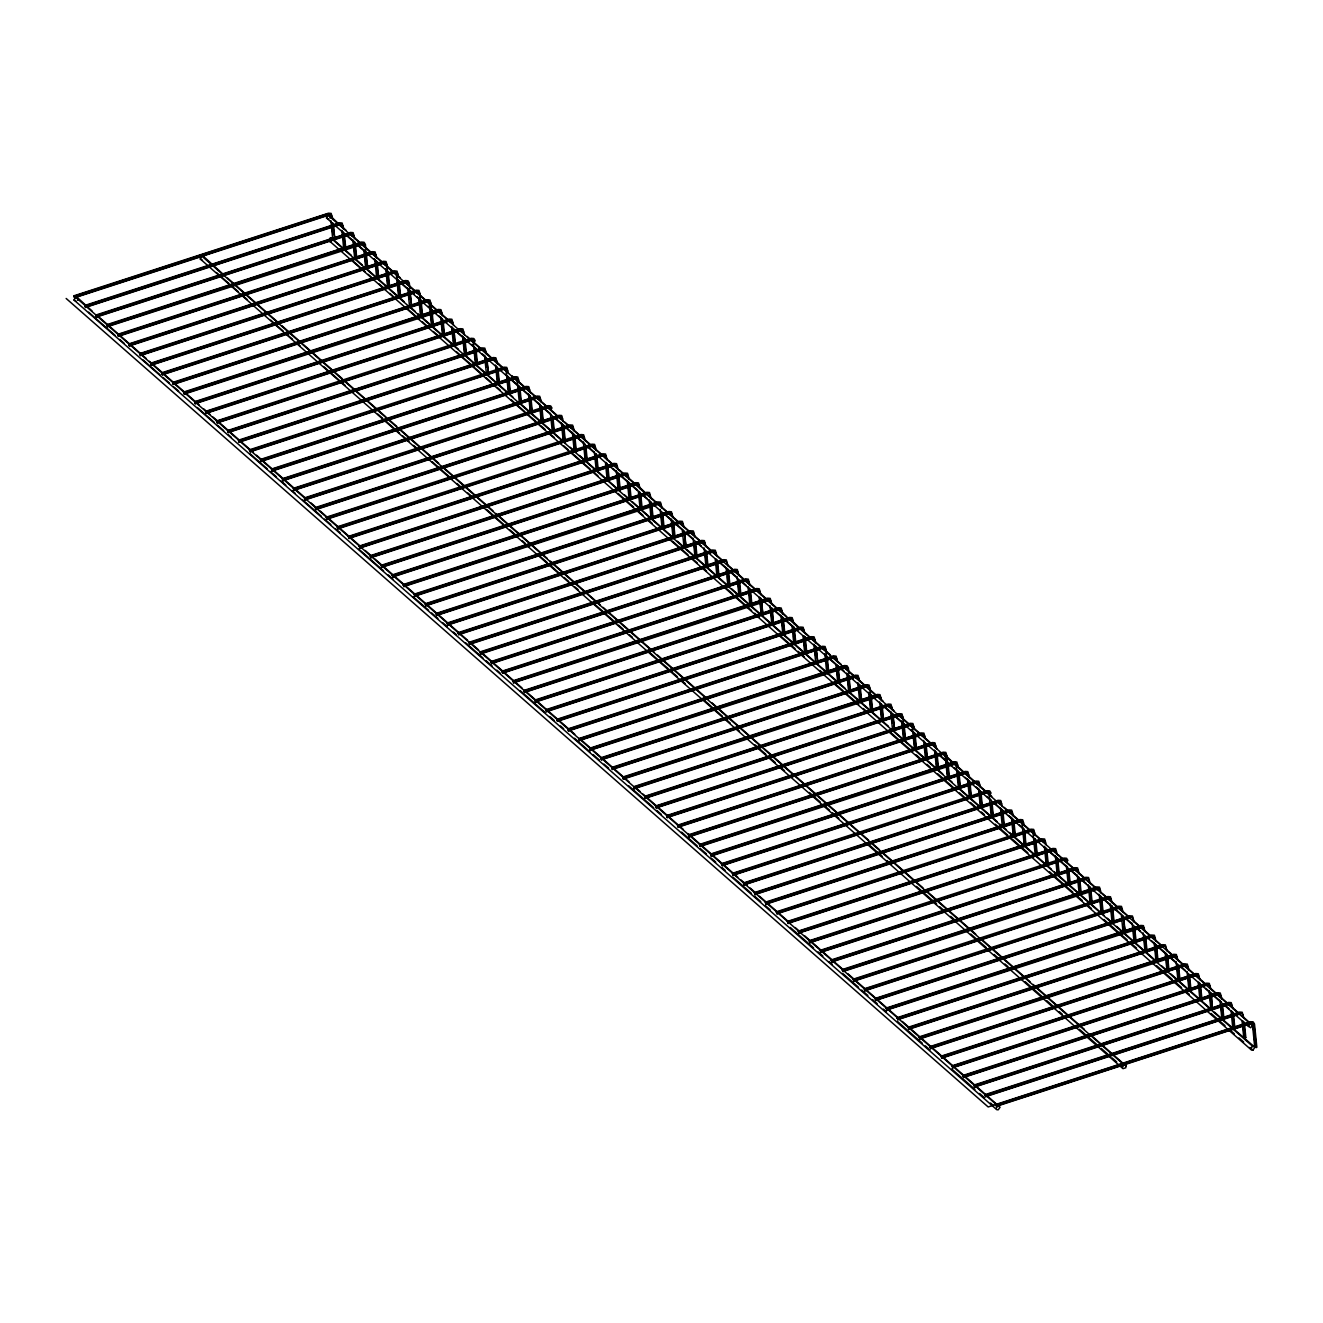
<?xml version="1.0" encoding="UTF-8"?>
<svg xmlns="http://www.w3.org/2000/svg" width="1323" height="1323" viewBox="0 0 1323 1323"><rect width="100%" height="100%" fill="white"/><g stroke="black" fill="none" stroke-linecap="round" stroke-linejoin="round"><path stroke-width="1.5" d="M74.204 295.856L74.733 297.857L73.873 295.823L328.484 213.185L331.163 213.4L332.85 219.37M85.185 305.481L85.714 307.482L84.854 305.448L339.465 222.81L342.128 223.025L343.831 228.995M96.166 315.106L96.695 317.107L95.818 315.072L350.446 232.435L353.109 232.65L354.796 238.62M107.13 324.73L107.676 326.731L106.799 324.697L361.411 242.059L364.09 242.274L365.396 244.441L365.975 250.146M118.111 334.355L118.64 336.356L117.78 334.322L372.391 251.684L375.071 251.899L376.757 257.869M129.092 343.98L129.621 345.981L128.761 343.947L383.372 261.309L386.035 261.524L387.738 267.494M140.073 353.605L140.602 355.606L139.725 353.572L394.353 270.934L397.016 271.149L398.703 277.119M151.037 363.23L151.583 365.231L150.706 363.197L405.318 280.559L407.997 280.774L409.303 282.94L409.882 288.646M162.018 372.854L162.547 374.856L161.687 372.821L416.298 290.184L418.978 290.399L420.664 296.369M172.999 382.479L173.528 384.48L172.668 382.446L427.279 299.808L429.942 300.023L431.645 305.993M183.98 392.104L184.509 394.105L183.632 392.071L438.26 309.433L440.923 309.648L442.61 315.618M194.944 401.729L195.49 403.73L194.613 401.696L449.225 319.058L451.904 319.273L453.591 325.243M205.925 411.354L206.454 413.371L205.594 411.321L460.206 328.683L462.868 328.898L464.571 334.868M216.906 420.979L217.435 422.996L216.575 420.946L471.186 338.308L473.849 338.523L475.172 340.689M227.887 430.603L228.416 432.621L227.539 430.57L482.167 347.932L484.83 348.147L486.517 354.117M238.851 440.228L239.38 442.246L238.52 440.195L493.132 357.557L495.811 357.772L497.498 363.742M249.832 449.853L250.361 451.871L249.501 449.82L504.113 367.182L506.775 367.397L508.479 373.367M260.813 459.478L261.342 461.495L260.482 459.445L515.094 376.807L517.756 377.022L519.459 382.992M271.794 469.103L272.323 471.12L271.447 469.07L526.058 386.432L528.737 386.647L530.424 392.617M282.758 478.728L283.287 480.745L282.427 478.694L537.039 396.057L539.718 396.272L541.405 402.242M293.739 488.352L294.268 490.37L293.408 488.319L548.02 405.681L550.682 405.896L552.005 408.063M304.72 497.977L305.249 499.995L304.373 497.944L559.001 415.306L561.663 415.521L563.366 421.491M315.684 507.602L316.23 509.62L315.354 507.569L569.965 424.931L572.644 425.146L574.331 431.116M326.665 517.227L327.194 519.244L326.334 517.194L580.946 434.556L583.625 434.771L585.312 440.741M337.646 526.852L338.175 528.869L337.315 526.819L591.927 444.181L594.589 444.396L596.293 450.366M348.627 536.476L349.156 538.494L348.28 536.443L602.908 453.806L605.57 454.021L607.257 459.991M359.591 546.101L360.137 548.119L359.261 546.068L613.872 463.43L616.551 463.645L618.238 469.615M370.572 555.726L371.102 557.744L370.242 555.693L624.853 473.055L627.532 473.27L629.219 479.24M381.553 565.351L382.082 567.369L381.222 565.318L635.834 482.68L638.496 482.895L640.2 488.865M392.534 574.976L393.063 576.993L392.187 574.943L646.815 492.305L649.477 492.52L651.164 498.49M403.498 584.601L404.044 586.618L403.168 584.568L657.779 501.93L660.458 502.145L662.145 508.115M414.479 594.225L415.009 596.243L414.149 594.192L668.76 511.554L671.439 511.769L673.126 517.74M425.46 603.85L425.989 605.868L425.13 603.817L679.741 521.179L682.403 521.394L684.107 527.364M436.441 613.475L436.97 615.493L436.094 613.442L690.722 530.804L693.384 531.019L695.071 536.989M447.406 623.1L447.951 625.118L447.075 623.067L701.686 540.429L704.365 540.644L706.052 546.614M458.386 632.725L458.916 634.742L458.056 632.692L712.667 550.054L715.33 550.269L717.033 556.239M469.367 642.35L469.897 644.367L469.037 642.317L723.648 559.679L726.31 559.894L728.014 565.864M480.348 651.974L480.877 653.992L480.001 651.958L734.629 569.303L737.291 569.518L738.978 575.488M491.313 661.599L491.842 663.617L490.982 661.583L745.593 578.928L748.272 579.143L749.959 585.113M502.293 671.224L502.823 673.242L501.963 671.208L756.574 588.553L759.237 588.768L760.94 594.738M513.274 680.849L513.804 682.866L512.944 680.832L767.555 598.178L770.218 598.393L771.921 604.363M524.255 690.474L524.784 692.491L523.908 690.457L778.519 607.819L781.198 608.018L782.885 613.988M535.22 700.099L535.749 702.116L534.889 700.082L789.5 617.444L792.179 617.643L793.866 623.613M546.201 709.723L546.73 711.741L545.87 709.707L800.481 627.069L803.144 627.267L804.847 633.237M557.181 719.348L557.711 721.366L556.834 719.332L811.462 636.694L814.125 636.892L815.828 642.862M568.146 728.973L568.692 730.991L567.815 728.956L822.426 646.319L825.105 646.517L826.792 652.504M579.127 738.598L579.656 740.615L578.796 738.581L833.407 655.943L836.086 656.142L837.773 662.128M590.108 748.223L590.637 750.24L589.777 748.206L844.388 665.568L847.051 665.767L848.374 667.95L848.936 673.639M601.089 757.847L601.618 759.865L600.741 757.831L855.369 675.193L858.032 675.391L859.718 681.378M612.053 767.472L612.599 769.49L611.722 767.456L866.333 684.818L869.013 685.016L870.699 691.003M623.034 777.097L623.563 779.115L622.703 777.081L877.314 694.443L879.993 694.641L881.68 700.628M634.015 786.722L634.544 788.74L633.684 786.705L888.295 704.068L890.958 704.266L892.661 710.253M644.996 796.347L645.525 798.364L644.648 796.33L899.276 713.692L901.939 713.891L903.626 719.877M655.96 805.972L656.506 807.989L655.629 805.955L910.241 723.317L912.92 723.516L914.606 729.502M666.941 815.596L667.47 817.614L666.61 815.58L921.221 732.942L923.901 733.14L925.587 739.127M677.922 825.221L678.451 827.239L677.591 825.205L932.202 742.567L934.865 742.765L936.568 748.752M688.903 834.846L689.432 836.864L688.555 834.83L943.183 752.192L945.846 752.39L947.533 758.377M699.867 844.471L700.413 846.488L699.536 844.454L954.148 761.816L956.827 762.015L958.514 768.001M710.848 854.096L711.377 856.113L710.517 854.079L965.129 771.441L967.791 771.64L969.494 777.626M721.829 863.721L722.358 865.738L721.498 863.704L976.109 781.066L978.772 781.265L980.475 787.251M732.81 873.345L733.339 875.363L732.462 873.329L987.09 790.691L989.753 790.889L991.059 793.072M743.774 882.97L744.303 884.988L743.443 882.954L998.055 800.316L1000.734 800.514L1002.421 806.501M754.755 892.595L755.284 894.613L754.424 892.578L1009.036 809.941L1011.698 810.139L1013.401 816.126M765.736 902.22L766.265 904.237L765.405 902.203L1020.016 819.565L1022.679 819.764L1024.382 825.75M776.717 911.845L777.246 913.862L776.369 911.828L1030.997 829.19L1033.66 829.389L1035.347 835.375M787.681 921.47L788.21 923.487L787.35 921.453L1041.962 838.815L1044.641 839.014L1046.328 845M798.662 931.094L799.191 933.112L798.331 931.078L1052.943 848.44L1055.605 848.638L1057.309 854.625M809.643 940.719L810.172 942.737L809.296 940.703L1063.924 858.065L1066.586 858.263L1067.909 860.446M820.607 950.344L821.153 952.362L820.277 950.327L1074.888 867.69L1077.567 867.888L1079.254 873.875M831.588 959.969L832.117 961.986L831.257 959.952L1085.869 877.314L1088.548 877.513L1090.235 883.499M842.569 969.594L843.098 971.611L842.238 969.577L1096.85 886.939L1099.512 887.138L1101.216 893.124M853.55 979.218L854.079 981.236L853.203 979.202L1107.831 896.564L1110.493 896.762L1112.18 902.749M864.514 988.843L865.06 990.861L864.184 988.827L1118.795 906.189L1121.474 906.387L1123.161 912.374M875.495 998.468L876.024 1000.486L875.165 998.452L1129.776 915.814L1132.455 916.012L1134.142 921.999M886.476 1008.093L887.005 1010.111L886.145 1008.076L1140.757 925.439L1143.419 925.637L1145.123 931.624M897.457 1017.734L897.986 1019.735L897.11 1017.701L1151.738 935.063L1154.4 935.262L1156.087 941.248M908.421 1027.359L908.967 1029.36L908.091 1027.326L1162.702 944.688L1165.381 944.887L1167.068 950.873M919.402 1036.984L919.932 1038.985L919.072 1036.951L1173.683 954.313L1176.362 954.511L1178.049 960.498M930.383 1046.609L930.912 1048.61L930.052 1046.576L1184.664 963.938L1187.326 964.136L1189.03 970.123M941.364 1056.234L941.893 1058.235L941.017 1056.201L1195.645 973.563L1198.307 973.761L1199.994 979.748M952.328 1065.858L952.874 1067.859L951.998 1065.825L1206.609 983.187L1209.288 983.386L1210.975 989.372M963.309 1075.483L963.839 1077.484L962.979 1075.45L1217.59 992.812L1220.253 993.011L1221.956 998.997M974.29 1085.108L974.819 1087.109L973.96 1085.075L1228.571 1002.437L1231.233 1002.636L1232.937 1008.622M985.271 1094.733L985.8 1096.734L984.924 1094.7L1239.552 1012.062L1242.214 1012.26L1243.901 1018.247M995.822 1104.887L996.781 1106.359L995.822 1104.887L1249.904 1022.282M76.221 301.33L74.005 300.007L75.824 297.377L77.313 297.493L92.015 310.938M77.594 300.288L78.04 298.7M200.236 258.961L202.055 256.331L1124.087 1064.833L1125.575 1064.949L1125.856 1067.744L1122.995 1068.67L200.236 258.961L202.452 260.284M328.683 219.254L326.467 217.931L328.286 215.302L329.774 215.417L338.258 223.422M330.039 218.212L330.502 216.625M996.054 1108.492L997.856 1105.863L1000.072 1107.186L998.253 1109.815L996.781 1109.699L74.005 300.007M1122.268 1067.463L1124.087 1064.833M1252.534 1025.11L1250.715 1027.739L1248.499 1026.416L1250.318 1023.787L1252.534 1025.11L1254.766 1047.535L1252.947 1050.164L1251.475 1050.049L328.699 240.339L330.518 237.71L332.734 239.033L330.899 220.693M1250.731 1048.841L1252.55 1046.212L1256.85 1047.287L1254.502 1024.068L1253.195 1021.885L1250.516 1021.687L988.182 1106.971L66.15 298.469M334.818 238.802L332.619 222.711M344.36 248.889L345.799 248.426L344.592 236.602M376.575 277.119L377.998 276.656M377.303 277.764L378.725 277.301M411.651 306.175L409.452 290.084M420.482 315.618L422.566 315.387L421.21 316.263M453.409 344.493L454.831 344.03M454.136 345.138L455.559 344.675M488.485 373.549L486.285 357.458M497.316 382.992L499.399 382.76L498.043 383.637M530.97 412.511L532.392 412.048M541.223 421.491L540.958 412.908M541.95 422.136L543.306 421.26M564.59 440.278L563.234 441.154L561.415 422.814M574.149 450.366L576.233 450.134L574.877 451.011M607.803 479.885L609.225 479.422M618.784 489.51L620.14 488.634M640.564 507.751L640.729 508.76M686.075 546.796L683.859 530.705M762.908 614.17L760.708 598.079M817.779 662.294L815.58 646.219M859.537 700.611L861.62 700.38L860.264 701.256M894.629 729.668L892.413 713.593M904.171 739.755L905.594 739.292L904.386 727.468M936.37 767.985L938.454 767.753L937.097 768.63M970.04 797.504L971.462 797.041M980.277 806.484L982.361 806.253L981.005 807.129M1013.22 835.375L1013.368 830.894M1013.947 836.004L1015.369 835.541M1047.568 863.787L1046.212 864.663L1044.376 846.323M1046.873 864.878L1048.296 864.415M1057.127 873.875L1056.862 865.275M1057.854 874.503L1059.21 873.627M1090.053 902.749L1090.003 896.217M1090.78 903.377L1092.203 902.914M1125.129 931.789L1122.929 915.714M1133.96 941.248L1133.695 932.649M1134.687 941.877L1136.044 941M1244.447 1038.125L1245.869 1037.662L1243.785 1037.91L1242.165 1021.604M75.742 295.757L327.872 213.797M74.816 297.295L328.898 214.69L330.982 214.855L331.99 216.542M74.402 297.84L328.286 215.302L1250.318 1023.787M84.771 306.026L338.853 223.422M85.797 306.919L339.879 224.315L341.946 224.48L342.971 226.167M85.383 307.465L339.267 224.927L341.466 226.25M95.752 315.651L349.818 233.046L351.901 233.212L352.927 234.899M96.777 316.544L350.86 233.939L352.927 234.105L353.952 235.792M96.364 317.09L350.231 234.551L352.447 235.874M106.716 325.276L358.847 243.3M107.758 326.169L361.824 243.564L363.908 243.73L364.933 245.417M107.328 326.715L362.7 244.292M117.697 334.901L371.78 252.296M118.723 335.794L372.805 253.189L374.889 253.355L375.897 255.041M118.309 336.34L372.193 253.801L374.409 255.124M128.678 344.526L382.76 261.921L384.828 262.086L385.853 263.773M129.704 345.419L383.786 262.814L385.853 262.979L386.878 264.666L389.144 287.289M129.29 345.964L383.174 263.426L385.373 264.749M139.643 354.151L393.725 271.546L395.809 271.711L396.834 273.398M140.685 355.044L394.767 272.439L396.834 272.604L397.859 274.291M140.271 355.589L394.138 273.051L396.354 274.374L398.587 296.782L400.108 296.914M152.575 363.13L404.706 281.171M151.649 364.668L405.731 282.064L407.815 282.229L408.84 283.916M151.235 365.214L405.119 282.675L407.335 283.998M161.604 373.4L415.687 290.795M162.63 374.293L416.712 291.688L418.796 291.854L419.804 293.541L422.07 316.164M162.216 374.839L416.1 292.3L418.316 293.623M172.585 383.025L426.668 300.42L428.735 300.586L429.76 302.272M173.611 383.918L427.693 301.313L429.76 301.479L430.785 303.165L433.051 325.789L432.406 313.601M173.197 384.464L427.081 301.925L429.28 303.248L431.53 325.656M183.55 392.65L435.68 310.673M184.592 393.543L438.674 310.938L440.741 311.103L441.766 312.79M184.178 394.089L439.534 311.666M196.482 401.63L448.613 319.67M195.556 403.168L449.638 320.563L451.722 320.728L452.747 322.415M195.143 403.713L449.026 321.175L451.242 322.498M205.512 411.9L459.594 329.295M206.537 412.793L460.619 330.188L462.703 330.353L463.712 332.04M206.123 413.338L460.007 330.8L462.207 332.123M216.492 421.524L472.642 339.085M217.518 422.417L471.6 339.813L473.667 339.978L474.692 341.665M217.104 422.963L470.971 340.424L473.187 341.747L475.437 364.156M229.425 430.504L481.539 348.544M228.499 432.042L482.564 349.437L484.648 349.603L485.673 351.29M228.069 432.588L481.952 350.049L483.441 350.165L491.924 358.169M238.438 440.774L492.52 358.169M239.463 441.667L493.545 359.062L495.629 359.228L496.654 360.914M239.05 442.213L492.933 359.674L494.422 359.79L507.453 371.78M249.419 450.399L505.568 367.959M250.444 451.292L504.526 368.687L506.593 368.852L507.619 370.539M250.03 451.838L503.914 369.299L506.114 370.622L508.363 393.03M260.399 460.024L512.514 378.047M261.425 460.917L515.507 378.312L517.574 378.477L518.599 380.164M261.011 461.462L514.879 378.924L517.095 380.247L519.327 402.655L520.865 402.787M273.332 469.004L525.446 387.044M272.406 470.541L526.471 387.937L528.555 388.102L529.58 389.789M271.976 471.087L525.859 388.549L528.075 389.872M282.345 479.273L536.427 396.668M283.37 480.166L537.452 397.562L539.536 397.727L540.561 399.414M282.957 480.712L536.84 398.173L539.056 399.496M293.326 488.898L549.475 406.459M294.351 489.791L548.433 407.186L550.5 407.352L551.526 409.039M293.938 490.337L545.87 408.427M306.258 497.878L556.421 416.547M305.332 499.416L559.414 416.811L561.481 416.977L562.507 418.663M304.918 499.962L558.786 417.423L561.002 418.746M315.271 508.148L569.353 425.543M316.313 509.041L570.378 426.436L572.462 426.601L573.487 428.288M315.883 509.587L569.766 427.048L571.983 428.371M326.252 517.773L582.401 435.333M327.277 518.666L581.359 436.061L583.443 436.226L584.452 437.913M326.864 519.211L580.747 436.673L582.963 437.996M337.233 527.397L593.382 444.958M338.258 528.29L592.34 445.686L594.407 445.851L595.433 447.538M337.845 528.836L591.728 446.298L593.928 447.621M350.165 536.377L600.328 455.046M349.239 537.915L603.321 455.31L605.388 455.476L606.414 457.163M348.825 538.461L602.693 455.922M359.178 546.647L613.26 464.042M360.22 547.54L614.285 464.935L616.369 465.101L617.394 466.787M359.79 548.086L613.674 465.547M370.159 556.272L624.241 473.667L626.308 473.832L627.334 475.519M371.184 557.165L625.266 474.56L627.35 474.725L628.359 476.412M370.771 557.711L624.654 475.172L626.87 476.495M381.14 565.897L633.254 483.92M382.165 566.79L636.247 484.185L638.314 484.35L639.34 486.037M381.752 567.335L635.635 484.797M392.121 575.522L644.235 493.545M393.146 576.415L647.228 493.81L649.295 493.975L650.321 495.678M392.733 576.96L646.6 494.422M403.085 585.146L657.167 502.542M404.11 586.039L658.192 503.435L660.276 503.6L661.302 505.303M403.697 586.585L659.069 504.162M414.066 594.771L668.148 512.166L670.215 512.332L671.241 514.019M415.091 595.664L669.173 513.059L671.257 513.225L672.266 514.928M414.678 596.21L668.562 513.671L670.778 514.994M426.998 603.751L677.161 522.42M426.072 605.289L680.154 522.684L682.221 522.85L683.247 524.553M425.659 605.835L679.542 523.296M436.011 614.021L690.093 531.416M437.053 614.914L691.135 532.309L693.202 532.474L694.228 534.178M436.64 615.46L690.507 532.921M446.992 623.646L701.074 541.041L703.158 541.206L704.167 542.893M448.017 624.539L702.1 541.934L704.183 542.099L705.209 543.803M447.604 625.084L701.488 542.546L703.704 543.869M457.973 633.27L712.055 550.666L714.122 550.831L715.148 552.518M458.998 634.164L713.08 551.559L715.164 551.724L716.173 553.427M458.585 634.709L712.469 552.171L714.685 553.494M468.954 642.895L721.068 560.919M469.979 643.788L724.061 561.184L726.129 561.349L727.154 563.052M469.566 644.334L723.449 561.795M479.918 652.52L734 569.915M480.96 653.413L735.042 570.808L737.109 570.974L738.135 572.677M480.53 653.959L734.414 571.42L736.63 572.743M490.899 662.145L744.981 579.54L747.065 579.706L748.074 581.392M491.924 663.038L746.007 580.45L748.09 580.599L749.116 582.302M491.511 663.584L745.395 581.045L747.611 582.368M501.88 671.77L754.011 589.793M502.905 672.663L756.988 590.075L759.071 590.223L760.08 591.927M502.492 673.209L756.376 590.67M512.861 681.395L766.927 598.79M513.886 682.288L767.968 599.699L770.036 599.848L771.061 601.552M513.473 682.833L768.828 600.41M523.825 691.019L777.907 608.415L779.991 608.58L781.017 610.267M524.867 691.912L778.933 609.324L781.017 609.473L782.042 611.176M524.437 692.458L778.321 609.92L779.809 610.035L786.854 616.783M534.806 700.644L788.888 618.039L790.956 618.205L791.981 619.892M535.832 701.537L789.914 618.949L791.997 619.098L793.023 620.801M535.418 702.083L789.302 619.544L790.79 619.66L799.274 627.681M545.787 710.269L797.918 628.293M546.812 711.162L800.895 628.574L802.962 628.723L803.987 630.426M546.399 711.708L800.283 629.169M556.768 719.894L810.834 637.289M557.793 720.787L811.875 638.199L813.943 638.347L814.968 640.051M557.38 721.333L811.247 638.794L813.463 640.117M567.732 729.519L821.815 646.914L823.898 647.079L824.924 648.766M568.774 730.412L822.84 647.823L824.924 647.972L825.949 649.676L828.198 672.282M568.344 730.957L822.228 648.419L824.444 649.742M578.713 739.144L832.795 656.539L834.863 656.704L835.888 658.391M579.739 740.037L833.821 657.448L835.904 657.597L836.913 659.301M579.325 740.582L833.209 658.044L835.425 659.367M589.694 748.768L843.776 666.164M590.72 749.661L844.802 667.073L846.869 667.222L847.894 668.925M590.306 750.207L845.662 667.784M600.675 758.393L854.741 675.788M601.7 759.286L855.783 676.698L857.85 676.847L858.875 678.55M601.287 759.832L855.154 677.293L857.37 678.616M611.639 768.018L865.722 685.413L867.805 685.579L868.814 687.265M612.681 768.911L866.747 686.323L868.831 686.472L869.856 688.175L872.105 710.782M612.251 769.457L866.135 686.918L868.351 688.241M622.62 777.643L874.751 695.666M623.646 778.536L877.728 695.948L879.812 696.096L880.82 697.8M623.232 779.082L878.588 696.659M635.553 786.623L887.683 704.663M634.627 788.161L888.709 705.572L890.776 705.721L891.801 707.425M634.213 788.706L888.097 706.168L890.296 707.491M644.582 796.893L898.648 714.288L900.731 714.453L901.757 716.14M645.607 797.786L899.69 715.197L901.757 715.346L902.782 717.049L905.031 739.656M645.194 798.331L899.061 715.793L901.277 717.116M655.547 806.517L909.629 723.913L911.712 724.078L912.721 725.765M656.572 807.41L910.654 724.822L912.738 724.971L913.763 726.674M656.158 807.956L910.042 725.417L912.258 726.74L914.491 749.165M668.479 815.497L918.658 734.166M667.553 817.035L921.635 734.447L923.719 734.596L924.727 736.299M667.139 817.581L921.023 735.042L923.239 736.365M677.508 825.767L931.59 743.162M678.534 826.66L932.616 744.072L934.683 744.221L935.708 745.924M678.12 827.206L932.004 744.667L934.203 745.99M688.473 835.392L942.555 752.787L944.639 752.952L945.664 754.639M689.515 836.285L943.597 753.697L945.664 753.845L946.689 755.549L948.938 778.156M689.101 836.831L942.968 754.292L944.457 754.408L952.94 762.428M699.454 845.017L951.584 763.04M700.479 845.91L954.561 763.321L956.645 763.47L957.67 765.174M700.065 846.455L955.438 764.033M712.386 854.013L964.517 772.037M711.46 855.534L965.542 772.946L967.626 773.095L968.634 774.798M711.046 856.08L964.93 773.542L967.146 774.865M721.415 864.266L975.498 781.661M722.441 865.159L976.523 782.571L978.59 782.72L979.615 784.423M722.027 865.705L975.911 783.166L978.11 784.489M732.38 873.891L988.546 791.452M733.422 874.784L987.504 792.196L989.571 792.345L990.596 794.048M733.008 875.33L986.875 792.791L989.091 794.114L991.324 816.539M745.312 882.888L995.491 801.556M744.386 884.425L998.468 801.821L1000.552 801.97L1001.577 803.673M743.973 884.955L997.856 802.416L1000.072 803.739M754.342 893.141L1008.424 810.536M755.367 894.05L1009.449 811.446L1011.533 811.594L1012.542 813.298M754.953 894.58L1008.837 812.041L1011.037 813.364M765.322 902.766L1019.405 820.161L1021.472 820.326L1022.497 822.013M766.348 903.675L1020.43 821.07L1022.497 821.236L1023.522 822.923M765.934 904.204L1019.801 821.666L1022.018 822.989L1024.267 845.414M776.287 912.39L1032.453 829.951M777.329 913.3L1031.394 830.695L1033.478 830.861L1034.503 832.547M776.899 913.829L1030.782 831.291L1032.998 832.614L1035.231 855.038L1036.752 855.154M789.219 921.387L1041.35 839.41M788.293 922.925L1042.375 840.32L1044.459 840.485L1045.484 842.172M787.88 923.454L1041.763 840.915L1043.979 842.238M798.249 931.64L1052.331 849.035M799.274 932.55L1053.356 849.945L1055.423 850.11L1056.449 851.797M798.86 933.079L1052.744 850.54L1054.944 851.863M809.229 941.265L1065.379 858.825M810.255 942.174L1064.337 859.57L1066.404 859.735L1067.429 861.422M809.841 942.704L1063.709 860.165L1065.925 861.488M820.194 950.89L1072.325 868.93M821.236 951.799L1075.301 869.194L1077.385 869.36L1078.41 871.047M820.806 952.328L1074.689 869.79L1076.905 871.113M831.175 960.515L1083.305 878.555M832.2 961.424L1086.282 878.819L1088.366 878.985L1089.375 880.671M831.787 961.953L1085.67 879.415M842.156 970.139L1096.238 887.535M843.181 971.049L1097.263 888.444L1099.33 888.609L1100.356 890.296M842.768 971.578L1098.123 889.155M853.137 979.764L1109.286 897.325M854.162 980.674L1108.244 898.069L1110.311 898.234L1111.337 899.921M853.748 981.203L1107.616 898.664L1109.832 899.987M866.052 988.761L1120.267 906.95M865.143 990.299L1119.208 907.694L1121.292 907.859L1122.317 909.546M864.713 990.828L1118.597 908.289M875.082 999.014L1129.164 916.409M876.107 999.923L1130.189 917.319L1132.273 917.484L1133.282 919.171M875.694 1000.453L1129.577 917.914M886.063 1008.639L1140.145 926.034L1142.212 926.199L1143.237 927.886M887.088 1009.548L1141.17 926.943L1143.237 927.109L1144.263 928.796M886.675 1010.077L1142.03 927.655M897.044 1018.263L1151.109 935.659L1153.193 935.824L1154.218 937.511M898.069 1019.173L1152.151 936.568L1154.218 936.734L1155.244 938.42M897.655 1019.702L1151.523 937.164L1153.739 938.487M909.959 1027.26L1160.139 945.928M909.033 1028.798L1163.115 946.193L1165.199 946.358L1166.225 948.045M908.62 1029.327L1162.504 946.788M918.989 1037.513L1173.071 954.908M920.014 1038.423L1174.096 955.818L1176.18 955.983L1177.189 957.67M919.601 1038.952L1174.956 956.529M929.97 1047.138L1184.052 964.533L1186.119 964.699L1187.144 966.385M930.995 1048.048L1185.077 965.443L1187.144 965.608L1188.17 967.295M930.582 1048.577L1184.465 966.038L1186.665 967.361M942.902 1056.134L1193.065 974.803M941.976 1057.672L1196.058 975.068L1198.125 975.233L1199.151 976.92M941.563 1058.202L1195.43 975.663M951.915 1066.388L1205.997 983.783M952.94 1067.297L1207.023 984.692L1209.106 984.858L1210.132 986.545M952.527 1067.826L1206.411 985.288M962.896 1076.012L1216.978 993.408L1219.045 993.573L1220.071 995.26M963.921 1076.922L1218.003 994.317L1220.087 994.483L1221.096 996.169M963.508 1077.451L1217.392 994.913L1219.608 996.236M973.877 1085.637L1227.959 1003.032L1230.026 1003.198L1231.052 1004.885M974.902 1086.547L1228.984 1003.942L1231.052 1004.107L1232.077 1005.794M974.489 1087.076L1228.372 1004.537L1230.572 1005.86M984.841 1095.262L1236.972 1013.302M985.883 1096.172L1239.965 1013.567L1242.032 1013.732L1243.058 1015.419M985.47 1096.701L1239.337 1014.162M996.847 1105.796L1250.93 1023.192L1253.013 1023.357L1254.039 1025.044L1256.288 1047.651M996.434 1106.326L1251.74 1023.324M487.757 372.904L486.401 373.781L484.582 355.44M563.896 441.386L564.756 441.287M597.533 469.152L596.177 470.029L597.698 470.161M674.366 536.526L672.944 536.989L673.672 537.634M959.919 787.78L958.332 787.235M970.735 796.396L969.379 797.289L967.543 778.949M1080.494 892.661L1079.138 893.538L1080.659 893.653M1157.327 960.035L1155.905 960.498L1156.633 961.126M329.427 241.547L330.915 241.662M437.632 310.045L439.716 310.21M514.465 377.419L516.549 377.584L517.574 379.271M547.821 407.798L550.021 409.121M558.372 415.918L560.456 416.084M635.222 483.292L637.289 483.457M679.129 521.791L681.196 521.957M755.962 589.165L758.029 589.33M876.702 695.038L878.77 695.203L879.795 696.89M953.536 762.412L955.619 762.577M997.443 800.911L999.526 801.077M1074.276 868.285L1076.36 868.45M1195.016 974.158L1197.1 974.323M345.716 248.013L344.195 247.881L343.798 243.779M389.706 286.926L388.102 286.38L387.49 280.211M509.719 392.154L509.884 393.163L508.644 380.826M586.552 459.528L586.717 460.536L585.477 448.199M630.459 498.027L630.624 499.036L629.384 486.699M663.385 526.901L663.551 527.91L662.327 515.573M707.292 565.401L707.458 566.409L706.234 554.072M717 571.023L717.579 576.133M761.486 614.633L759.187 598.112M784.126 632.774L784.291 633.783L782.654 617.328M905.527 738.879L904.006 738.747L903.394 732.595M992.68 815.663L992.845 816.655L991.622 804.318M1069.513 883.036L1069.679 884.029L1068.455 871.692M1146.363 950.41L1146.528 951.402L1145.288 939.065M1199.763 992.465L1200.54 999.626M1223.196 1017.784L1223.362 1018.776L1222.121 1006.439M1232.904 1023.39L1233.466 1028.5M341.367 226.15L346.014 230.235M352.232 235.676L359.988 242.489M363.097 245.202L370.853 252.015M373.962 254.727L400.34 277.863M406.558 283.32L414.314 290.117M418.978 294.202L426.734 301.016M429.843 303.728L437.599 310.541M440.708 313.253L448.464 320.067M467.085 336.389L470.194 339.118M473.303 341.847L481.059 348.644M512.1 375.864L524.52 386.763M527.629 389.475L535.385 396.288M538.494 399L558.67 416.695M564.888 422.153L567.997 424.865M571.089 427.594L602.147 454.814M605.239 457.543L613.012 464.34M619.214 469.781L623.877 473.866M628.524 477.95L634.742 483.391M645.607 492.917L637.107 484.913M648.7 495.645L668.892 513.341M671.985 516.069L678.203 521.51M681.295 524.222L689.068 531.036M692.177 533.764L721.663 559.612M726.31 563.697L732.529 569.138M737.192 573.223L743.394 578.68M748.057 582.748L755.813 589.562M758.922 592.291L766.679 599.087M769.788 601.816L775.989 607.257M802.383 630.393L810.139 637.206M813.248 639.919L830.315 654.902M834.978 658.97L841.18 664.427M845.844 668.512L853.6 675.309M856.709 678.038L876.884 695.733M879.993 698.445L883.103 701.173M890.859 707.97L893.968 710.699M901.724 717.513L909.48 724.309M912.589 727.038L920.345 733.835M923.454 736.564L931.21 743.361M934.319 746.089L937.428 748.818M956.049 765.141L963.805 771.954M966.915 774.666L974.671 781.48M977.78 784.192L991.754 796.446M1004.174 807.344L1007.283 810.056M1010.375 812.785L1041.416 840.006M1058.499 854.972L1063.163 859.057M1066.255 861.786L1074.028 868.583M1077.12 871.311L1084.893 878.108M1087.986 880.837L1095.758 887.65M1101.96 893.091L1106.623 897.176M1111.27 901.261L1117.488 906.702M1120.581 909.414L1128.354 916.227M1133.001 920.312L1151.638 936.634M1156.285 940.719L1160.949 944.804M1165.596 948.889L1171.814 954.33M1174.923 957.058L1184.234 965.228M1187.343 967.94L1195.099 974.753M1198.208 977.482L1205.964 984.279M1210.611 988.364L1216.829 993.805M1219.938 996.533L1227.694 1003.33M1230.803 1006.059L1238.56 1012.872M1241.669 1015.584L1249.425 1022.398M345.75 234.221L355.06 242.39M358.169 245.119L367.48 253.288M373.698 258.729L378.345 262.814M396.983 279.136L414.049 294.119M417.158 296.832L421.805 300.916M428.024 306.357L432.687 310.442M438.889 315.899L441.998 318.611M451.308 326.781L465.283 339.035M471.484 344.476L476.148 348.561M482.349 354.002L485.458 356.73M505.634 374.426L508.743 377.138M511.836 379.866L521.163 388.036M524.255 390.748L530.473 396.189M535.12 400.274L539.784 404.358M545.986 409.799L549.095 412.528M556.851 419.341L564.623 426.138M567.732 428.867L575.488 435.664M578.598 438.393L584.799 443.833M589.463 447.918L594.11 452.003M612.747 468.342L637.57 490.105M643.788 495.563L646.897 498.275M667.073 515.97L682.585 529.58M687.249 533.665L691.912 537.75M698.114 543.191L701.223 545.919M721.399 563.615L736.928 577.225M741.575 581.31L746.238 585.394M774.17 609.886L794.346 627.582M803.673 635.751L806.765 638.48M814.538 645.277L817.631 648.005M830.05 658.887L844.024 671.141M847.133 673.854L853.335 679.311M857.999 683.396L861.091 686.108M868.864 692.921L871.973 695.633M884.376 706.532L904.568 724.227M910.77 729.668L915.433 733.752M938.718 754.16L948.029 762.329M954.23 767.77L960.448 773.227M965.095 777.312L969.759 781.38M975.961 786.838L979.07 789.55M986.826 796.363L991.489 800.448M994.598 803.16L1003.909 811.33M1008.556 815.415L1014.774 820.855M1019.421 824.94L1024.085 829.025M1044.26 846.72L1058.235 858.974M1061.344 861.686L1067.545 867.144M1072.209 871.212L1076.856 875.297M1083.074 880.754L1086.166 883.466M1098.586 894.365L1101.695 897.077M1104.804 899.805L1112.56 906.602M1115.669 909.331L1121.871 914.772L1122.317 918.923M1126.535 918.857L1131.182 922.941M1137.4 928.382L1140.509 931.111M1151.374 940.636L1166.886 954.247L1168.474 970.652M1169.995 956.976L1176.197 962.416M1180.86 966.501L1185.524 970.586M1205.7 988.281L1221.212 1001.891M1224.321 1004.604L1228.984 1008.688M326.467 217.931L1248.499 1026.416M334.289 240.406L351.356 255.372M356.019 259.457L362.221 264.898M366.884 268.982L387.06 286.678M390.169 289.39L404.143 301.644M410.345 307.085L415.009 311.17M418.101 313.898L430.521 324.78M433.63 327.509L458.469 349.289M466.225 356.085L473.981 362.899M477.09 365.611L512.795 396.917M520.551 403.73L565.566 443.205M570.23 447.29L576.431 452.731M579.54 455.459L584.204 459.528M587.296 462.256L619.892 490.833M624.555 494.918L627.664 497.646M632.311 501.731L674.234 538.478M677.326 541.206L683.544 546.647M686.637 549.376L727.005 584.749M731.652 588.834L737.87 594.292M740.979 597.004L748.735 603.817M751.844 606.529L759.6 613.343M762.71 616.055L770.466 622.868M773.575 625.597L781.331 632.394M784.44 635.123L792.196 641.92M795.305 644.648L803.061 651.445M806.17 654.174L813.926 660.971M817.035 663.699L826.346 671.869M829.455 674.581L835.656 680.039M838.765 682.751L844.967 688.208M849.631 692.276L869.806 709.971M872.915 712.7L888.444 726.31M893.091 730.395L913.267 748.09M916.376 750.803L924.132 757.616M927.241 760.345L942.77 773.955M948.971 779.396L952.08 782.108M959.837 788.921L997.095 821.583M1000.205 824.312L1006.406 829.753M1009.515 832.481L1023.489 844.719M1026.582 847.448L1051.421 869.228M1054.53 871.956L1066.95 882.838M1070.042 885.567L1104.192 915.499M1107.301 918.228L1110.41 920.94M1116.612 926.398L1122.83 931.839M1125.923 934.567L1156.98 961.788M1161.627 965.873L1166.291 969.941M1170.938 974.026L1188.021 989.009M1191.13 991.721L1211.306 1009.416M1214.415 1012.145L1220.616 1017.585M1223.725 1020.314L1254.7 1047.121M330.518 237.71L1252.55 1046.212M351.091 259.358L365.065 271.612M368.174 274.341L371.267 277.053M379.039 283.866L383.687 287.951M389.905 293.392L393.014 296.12M406.971 308.358L419.391 319.256M422.5 321.969L427.164 326.053M433.365 331.494L438.029 335.579M456.65 351.918L481.489 373.698M486.136 377.783L490.8 381.867M497.001 387.308L500.111 390.037M510.976 399.563L524.95 411.8M529.597 415.885L535.815 421.342M540.462 425.411L545.126 429.495M551.327 434.953L554.436 437.665M563.747 445.834L568.41 449.919M571.519 452.648L590.141 468.97M594.804 473.055L597.897 475.784M618.089 493.479L633.601 507.089M636.71 509.802L642.912 515.259M649.13 520.7L652.239 523.412M672.415 541.107L687.927 554.717M692.591 558.802L697.254 562.887M703.456 568.328L706.565 571.056M726.74 588.752L732.942 594.192M736.051 596.921L751.58 610.531M754.672 613.244L759.336 617.328M779.512 635.023L795.04 648.634M798.149 651.363L804.351 656.803M819.88 670.414L822.972 673.142M833.837 682.668L843.164 690.838M846.257 693.55L858.677 704.448M863.34 708.533L866.433 711.245M889.717 731.669L909.91 749.364M916.111 754.805L920.775 758.889M926.976 764.33L930.086 767.059M937.842 773.856L956.479 790.195M959.572 792.924L964.235 796.992M970.437 802.449L975.101 806.534M981.302 811.975L984.411 814.687M995.276 824.212L1007.696 835.111M1012.36 839.195L1020.116 845.992M1023.225 848.721L1027.872 852.806M1049.602 871.857L1063.576 884.111M1066.685 886.823L1072.887 892.281M1077.55 896.366L1082.197 900.45M1088.416 905.891L1091.525 908.603M1103.928 919.502L1127.213 939.909M1131.876 943.994L1136.54 948.078M1156.715 965.773L1172.228 979.384M1175.337 982.113L1181.555 987.553M1186.202 991.638L1189.311 994.35M1211.041 1013.418L1225.015 1025.656M1229.662 1029.741L1234.326 1033.825M1238.973 1037.91L1243.637 1041.995M1249.838 1047.436L1252.947 1050.164M222.892 273.993L203.544 256.447M227.556 278.078L233.758 283.519M236.867 286.248L277.218 321.621M281.882 325.706L331.56 369.266M334.653 371.995L342.425 378.791M345.518 381.52L365.694 399.215M368.803 401.927L376.575 408.741M379.668 411.47L385.886 416.91M388.979 419.623L396.751 426.436M399.844 429.148L409.171 437.318M412.263 440.046L438.657 463.182M444.859 468.623L452.631 475.437M455.724 478.149L492.983 510.827M496.092 513.539L547.309 558.455M550.418 561.184L562.837 572.065M565.946 574.794L600.096 604.743M603.189 607.455L606.298 610.184M609.407 612.913L654.422 652.371M657.531 655.1L705.639 697.287M711.857 702.745L716.504 706.813M719.613 709.541L727.369 716.355M730.478 719.067L759.964 744.932M764.628 749.016L804.979 784.407M808.088 787.119L815.861 793.932M818.954 796.661L848.456 822.509M851.549 825.238L868.632 840.204M873.279 844.289L879.497 849.73M882.606 852.459L891.917 860.628M895.01 863.34L922.958 887.849M927.621 891.934L975.729 934.121M981.947 939.562L1002.123 957.257M1005.232 959.985L1030.055 981.765M1033.164 984.477L1045.583 995.376M1048.692 998.104L1084.397 1029.393M1092.153 1036.207L1126.303 1066.156M216.426 272.538L228.846 283.436M231.938 286.148L238.157 291.589M242.804 295.674L247.467 299.759M270.752 320.183L283.172 331.064M286.281 333.793L292.482 339.234M297.146 343.319L300.238 346.047M323.523 366.454L345.253 385.506M377.849 414.099L382.512 418.184M385.621 420.896L399.579 433.15M402.688 435.879L408.906 441.32M413.553 445.404L416.662 448.117M432.191 461.727L452.367 479.422M457.014 483.507L460.123 486.236M467.879 493.032L470.988 495.761M486.517 509.372L503.583 524.338M509.802 529.795L516.003 535.236M522.221 540.677L525.314 543.406M539.288 555.643L547.044 562.457M550.153 565.169L559.464 573.339M564.127 577.423L568.774 581.508M574.992 586.949L578.101 589.678M593.614 603.288L613.789 620.983M618.453 625.068L623.116 629.153M629.318 634.593L632.427 637.322M647.939 650.933L657.266 659.086M660.359 661.814L668.132 668.628M671.224 671.34L677.442 676.781M682.089 680.865L685.198 683.594M703.819 699.933L722.457 716.256M725.55 718.984L730.213 723.069M736.431 728.51L739.524 731.239M755.053 744.849L765.918 754.375M769.027 757.087L775.228 762.544M779.892 766.612L784.539 770.697M809.378 792.477L820.243 802.003M824.907 806.087L829.554 810.172M832.663 812.901L838.865 818.342M868.368 844.206L882.342 856.444M886.989 860.529L891.652 864.614M916.492 886.393L936.667 904.089M939.76 906.817L942.869 909.529M950.642 916.343L955.289 920.428M970.817 934.038L986.33 947.648M994.102 954.445L998.749 958.53M1004.967 963.987L1008.06 966.7M1025.143 981.666L1042.21 996.649M1046.873 1000.734L1053.075 1006.175M1059.293 1011.615L1062.402 1014.344M1079.469 1029.311L1096.552 1044.277M1101.199 1048.362L1107.417 1053.819M1112.064 1057.887L1116.728 1061.972M98.216 316.395L118.392 334.091M121.501 336.803L146.34 358.583M149.449 361.311L161.869 372.193M164.962 374.922L199.112 404.855M203.775 408.939L209.977 414.38M213.086 417.109L253.437 452.499M256.546 455.228L272.075 468.838M275.167 471.55L282.94 478.364M286.049 481.076L306.225 498.771M310.872 502.856L315.536 506.941M320.183 511.025L360.551 546.416M365.198 550.5L371.416 555.941M374.525 558.67L404.011 584.518M407.12 587.247L414.876 594.06M417.985 596.772L436.607 613.111M439.716 615.823L447.472 622.637M450.581 625.366L467.647 640.332M472.311 644.417L478.513 649.858M483.176 653.942L521.99 687.977M526.637 692.045L557.678 719.282M560.787 721.994L574.761 734.248M580.962 739.689L601.155 757.384M604.247 760.113L629.087 781.893M636.843 788.69L639.952 791.419M643.061 794.131L683.412 829.521M688.076 833.606L711.361 854.03M714.453 856.742L737.738 877.166M740.847 879.878L747.065 885.335M750.158 888.047L754.821 892.132M759.468 896.217L790.526 923.437M795.173 927.522L798.282 930.251M804.483 935.692L844.851 971.082M847.96 973.794L854.162 979.252M857.271 981.964L899.177 1018.71M902.286 1021.439L908.488 1026.88M911.597 1029.608L919.353 1036.405M922.462 1039.134L953.503 1066.355M956.612 1069.083L962.813 1074.524M965.922 1077.236L996.963 1104.473M75.824 297.377L996.318 1104.507M88.641 312.211L115.035 335.347M119.682 339.432L124.345 343.517M142.967 359.856L160.05 374.822M163.142 377.551L169.361 382.992M174.008 387.077L178.671 391.161M197.292 407.501L214.376 422.467M217.485 425.196L223.686 430.636M228.35 434.721L231.442 437.433M250.08 453.772L267.147 468.739M270.256 471.468L276.457 476.908M281.121 480.993L285.785 485.078M291.986 490.519L295.095 493.247M302.851 500.044L321.472 516.383M324.582 519.096L330.8 524.553M335.447 528.638L340.11 532.722M358.731 549.045L383.571 570.825M388.218 574.91L392.881 578.994M413.057 596.69L428.586 610.3M431.695 613.012L437.896 618.469M442.56 622.554L447.207 626.622M453.425 632.08L456.518 634.792M465.845 642.961L482.912 657.928M486.021 660.657L492.222 666.097M496.886 670.182L499.995 672.911M520.171 690.606L545.01 712.386M549.657 716.471L554.32 720.539M560.522 725.996L563.631 728.708M574.496 738.234L590.025 751.844M593.117 754.573L599.336 760.014M603.983 764.099L608.646 768.183M628.822 785.879L653.661 807.658M656.77 810.387L661.417 814.455M681.593 832.15L697.122 845.761M700.231 848.49L706.432 853.93M711.096 858.015L715.743 862.1M721.961 867.541L725.07 870.269M732.826 877.066L751.447 893.405M754.557 896.134L760.758 901.575M765.422 905.66L770.085 909.744M790.261 927.44L813.546 947.847M818.193 951.932L822.856 956.016M829.058 961.457L832.167 964.186M843.032 973.711L858.561 987.322M861.653 990.051L867.871 995.491M872.519 999.576L877.182 1003.661M883.384 1009.102L886.493 1011.814M897.358 1021.356L922.197 1043.119M925.306 1045.848L929.953 1049.933M951.684 1068.984L974.968 1089.408M979.632 1093.493L984.279 1097.577M990.497 1103.018L993.606 1105.73M1251.988 1022.447L1252.997 1024.134M1208.081 983.948L1209.09 985.635M1196.918 975.779L1197.646 976.986M1175.138 955.074L1176.164 956.761M1120.085 908.405L1120.813 909.612M1098.305 887.7L1099.33 889.387M1054.398 849.201L1055.423 850.887M977.565 781.827L978.59 783.514M856.824 675.954L857.85 677.641M845.844 666.329L846.869 668.016M812.917 637.454L813.943 639.141M801.936 627.83L802.962 629.516M769.01 598.955L770.036 600.642M757.847 590.786L758.575 591.993M736.084 570.081L737.109 571.768M692.177 531.581L693.202 533.268M681.014 523.412L681.742 524.619M659.251 502.707L660.26 504.394M615.344 464.208L616.353 465.894M604.181 456.038L604.909 457.245M538.494 396.834L539.519 398.521M461.661 329.46L462.686 331.147M417.754 290.961L418.779 292.648M362.882 242.837L363.891 244.523M340.921 223.587L341.946 225.274M329.94 213.962L330.965 215.649M1179.951 979.5L1179.455 980.277L1178.214 967.94M1103.101 912.126L1102.621 912.903L1101.381 900.566M1002.239 825.75L1000.469 807.824M949.501 777.792L948.293 765.967M925.405 758.36L923.636 740.45M881.498 719.861L879.729 701.934M872.667 710.418L871.46 698.594M848.572 690.986L846.803 673.06M804.665 652.487L803.094 636.611M795.834 643.044L794.627 631.22M740.88 594.507L740.384 595.284L739.16 582.947M696.973 556.007L696.477 556.785L695.253 544.448M442.428 334.868L440.675 316.941M409.502 305.993L407.732 288.067M365.595 267.494L363.825 249.567M356.763 258.051L355.556 246.227M1253.212 1026.201L1253.625 1030.303M1254.022 1034.421L1254.849 1042.64M1244.48 1023.952L1245.803 1037.249M1243.67 1021.588L1245.307 1038.026M1242.644 1020.678L1243.058 1024.796M1243.455 1028.897L1244.282 1037.133M1233.697 1016.213L1234.822 1027.624M1232.689 1011.963L1234.127 1026.35M1231.663 1011.053L1232.077 1015.171M1231.184 1011.979L1232.821 1028.285M1222.717 1006.588L1223.858 1017.999M1221.096 1005.546L1221.708 1011.715M1220.004 1000.32L1221.84 1018.66M1211.554 995.078L1212.381 1009.151L1211.157 996.814M1210.33 997.972L1211.14 1006.191M1209.024 990.695L1210.859 1009.036M1200.573 985.453L1201.896 998.749M1199.763 983.088L1201.201 997.476M1198.737 982.179L1199.151 986.297M1198.258 983.105L1199.878 999.411M1189.79 977.714L1190.915 989.124M1189.195 977.565L1190.435 989.902M1187.971 974.604L1188.782 982.84M1187.078 971.446L1188.914 989.786M1178.81 968.089L1179.752 977.598M1177.189 967.047L1178.214 977.317M1176.097 961.821L1177.933 980.161M1167.647 956.579L1168.97 969.875M1165.811 953.304L1166.208 957.422M1166.621 961.523L1166.952 970.536L1165.331 954.23M1156.848 948.839L1157.989 960.25M1155.855 944.589L1157.294 958.977M1154.83 943.679L1155.657 951.899M1154.152 942.571L1155.971 960.911M1145.883 939.214L1147.008 950.625M1144.263 938.172L1145.09 946.392M1143.171 932.947L1145.007 951.287M1134.704 927.688L1135.845 939.098M1134.307 929.441L1135.547 941.778M1132.19 923.322L1134.026 941.662M1123.922 919.965L1125.063 931.375M1123.128 927.142L1123.045 932.037L1121.424 915.731M1112.941 910.34L1114.082 921.751M1111.948 906.09L1113.387 920.477M1111.535 911.349L1111.948 915.466M1110.245 904.072L1112.064 922.412M1101.976 900.715L1102.919 910.224M1100.554 901.724L1101.381 909.943M1099.264 894.447L1101.1 912.787M1090.797 889.188L1092.137 902.501M1090.003 886.84L1091.64 903.278M1088.961 885.93L1089.59 892.099M1088.283 884.822L1090.119 903.162M1079.833 879.563L1081.156 892.876M1079.022 877.215L1080.461 891.603M1078.195 878.356L1078.807 884.525M1077.319 875.198L1079.138 893.538M1069.034 871.84L1070.175 883.251M1067.429 870.799L1068.24 879.018M1066.338 865.573L1068.157 883.913M1057.871 860.314L1059.012 871.725M1057.06 857.965L1058.714 874.404M1056.035 857.056L1056.449 861.174M1055.357 855.948L1057.193 874.288M1046.89 850.689L1048.229 864.002M1046.096 848.341L1047.733 864.779M1045.071 847.431L1045.881 855.65M1046.295 859.768L1046.708 863.886M1036.107 842.966L1037.249 854.377M1035.115 838.716L1036.554 853.103M1034.702 843.975L1035.314 850.143M1025.127 833.341L1025.788 845.529L1024.548 833.192M1023.936 836.401L1024.746 844.636M1014.162 823.716L1015.105 833.225M1013.17 819.466L1014.807 835.904M1012.128 818.557L1012.756 824.725M1011.45 817.449L1013.286 835.789M1002.999 812.19L1004.322 825.502M1002.189 809.841L1003.628 824.229M1001.362 810.982L1002.189 819.218M992.2 804.467L993.341 815.878M990.795 805.475L991.622 813.695M981.038 792.94L982.361 806.253M980.227 790.592L981.881 807.03M979.202 789.682L979.615 793.8M980.227 799.968L980.839 806.137M978.524 788.574L980.36 806.914M970.057 783.315L971.396 796.628M969.263 780.967L970.9 797.405M968.436 782.108L969.048 788.276M959.092 773.69L960.415 787.003M958.282 771.342L959.721 785.73M957.869 776.601L958.48 782.769M956.165 765.24L958.398 787.665M946.276 760.808L946.689 764.926M947.086 769.027L947.913 777.246M945.184 755.615L947.417 778.04M937.329 756.343L938.454 767.753M936.32 752.092L937.974 768.531M935.295 751.183L936.122 759.402M936.535 763.52L936.932 767.621M934.617 750.075L936.452 768.415M926.15 744.816L927.489 758.129M925.356 742.468L926.778 756.855M924.942 747.727L925.339 751.844M915.367 737.093L916.508 748.504M914.788 736.944L915.814 747.23M913.961 738.102L914.772 746.321M902.369 722.308L902.981 728.477M901.691 721.2L903.51 739.54M893.223 715.941L894.546 729.254M891.603 714.734L892.413 722.97M890.71 711.559L892.545 729.916M882.243 706.317L883.582 719.629M881.449 703.968L882.871 718.356M881.035 709.227L881.846 717.446M869.443 693.434L869.839 697.552M870.468 703.72L871.08 709.872M868.748 692.309L870.584 710.666M860.479 688.969L861.62 700.38M859.487 684.719L861.124 701.157M858.462 683.809L859.289 692.028M857.784 682.685L859.603 701.041M849.316 677.442L850.16 691.532L848.506 675.094M848.093 680.353L848.721 686.521M838.534 669.719L839.675 681.13M837.542 665.469L838.98 679.857M837.327 672.779L838.154 680.998M836.037 665.486L837.657 681.792M827.553 660.094L828.694 671.505L827.173 671.373L826.759 667.272M825.535 654.935L825.949 659.052M824.857 653.81L826.677 672.167M816.572 650.469L817.531 659.979M814.968 649.428L815.58 655.58M813.877 644.185L815.696 662.525M805.409 638.943L806.749 652.256M804.599 636.595L806.038 650.982M804.186 641.853L805.012 650.073M793.635 626.97L795.073 641.357M792.609 626.06L793.006 630.178M793.635 636.33L794.247 642.498M792.13 626.986L793.75 643.276M783.646 621.595L784.787 633.006M781.628 616.435L782.654 626.705M780.95 615.311L782.769 633.651M772.483 610.068L773.327 624.158L771.673 607.704M771.061 610.928L771.871 619.147M769.969 605.686L771.789 624.026M761.502 600.444L762.842 613.756M759.667 597.186L760.08 601.304M760.692 607.455L761.32 613.624M750.72 592.721L751.861 604.131M749.728 588.454L751.365 604.909M748.702 587.561L749.513 595.78M748.008 586.436L749.843 604.776M739.739 583.096L740.698 592.605M738.135 582.054L738.945 590.273M737.043 576.811L738.862 595.152M728.576 571.569L729.899 584.882M727.766 569.204L729.205 583.608M727.567 576.53L727.898 585.527L726.261 569.237M717.794 563.846L718.935 575.257M716.801 559.579L718.224 573.984M715.76 558.686L716.173 562.804M715.28 559.612L716.917 575.902M706.813 554.221L707.954 565.632M704.994 551.112L705.821 559.331M704.101 547.937L705.936 566.277M695.65 542.695L696.791 554.105M694.426 545.605L695.253 553.824M693.136 538.312L694.955 556.652M684.669 533.07L685.992 546.382M682.833 529.812L683.247 533.913M683.859 540.082L683.991 547.027L682.354 530.738M673.887 525.347L675.028 536.758M672.894 521.08L674.317 535.484M671.852 520.187L672.679 528.406M671.174 519.063L673.01 537.403M662.906 515.722L664.047 527.133M661.285 514.664L662.112 522.899M660.194 509.438L662.029 527.778M651.743 504.195L653.066 517.508M650.933 501.83L652.57 518.285M649.907 500.937L650.321 505.039M650.734 509.157L651.048 518.153L649.229 499.813M640.96 496.472L642.085 507.883M639.952 492.206L641.39 506.61M638.926 491.313L639.753 499.532M638.447 492.239L640.084 508.528M629.98 486.847L631.121 498.258M628.359 485.789L629.186 494.025M627.267 480.563L629.103 498.903M618.817 475.321L619.941 486.732M618.42 477.074L619.644 489.411M617.791 480.282L618.42 486.451M616.286 470.938L618.122 489.278M607.836 465.696L609.159 479.009M607.025 463.331L608.663 479.786M606 462.438L606.414 466.539M607.224 474.775L607.141 479.654L605.521 463.364M597.053 457.973L598.178 469.384M596.045 453.706L597.483 468.11M595.234 454.864L596.045 463.083M594.341 451.689L596.177 470.029M586.072 448.348L587.214 459.759M584.667 449.357L585.477 457.576M583.36 442.064L585.196 460.404M574.91 436.822L576.233 450.134M574.099 434.457L575.737 450.911M573.074 433.564L573.487 437.665M574.099 443.833L574.711 450.002M572.379 432.439L574.215 450.779M563.929 427.197L565.252 440.509M563.118 424.832L564.557 439.236M562.093 423.939L562.92 432.158M563.317 436.276L563.73 440.377M553.146 419.474L554.287 430.885M552.551 419.325L553.791 431.662M551.724 420.482L552.352 426.651M550.434 413.189L552.27 431.53M542.165 409.849L543.108 419.358M541.173 405.582L542.81 422.037M539.453 403.565L541.289 421.905M531.184 400.224L532.326 411.635M530.192 395.957L531.829 412.412M529.167 395.064L529.58 399.166M530.391 407.401L530.308 412.28L528.489 393.94M520.022 388.697L521.345 402.01M519.211 386.333L520.65 400.737M518.798 391.608L519.211 395.709M509.239 380.974L510.38 392.385M508.032 384.034L508.644 390.202M498.076 369.448L499.399 382.76M497.266 367.083L498.903 383.538M496.241 366.19L496.853 372.358M497.465 378.527L497.878 382.628M495.546 365.065L497.382 383.405M487.096 359.823L488.419 373.136M485.458 358.616L486.285 366.835M476.297 352.1L477.438 363.511M475.718 351.951L476.743 362.221M474.891 353.109L475.718 361.328M465.332 342.475L466.275 351.984M464.34 338.208L465.977 354.663M463.298 337.315L463.712 341.417M464.323 347.585L464.952 353.754M462.62 336.191L464.456 354.531M454.533 334.752L455.492 344.261M453.359 328.584L454.996 345.038M452.334 327.691L453.144 335.91M453.557 340.028L453.971 344.129M451.639 326.566L453.475 344.906M443.188 321.324L444.511 334.636M442.378 318.959L443.817 333.346M441.965 324.234L442.577 330.403M430.984 314.609L432.009 324.879M421.425 303.976L422.566 315.387M419.391 298.816L420.019 304.985M420.631 311.153L421.045 315.254M418.713 297.692L420.549 316.032M410.262 292.449L411.585 305.762M409.039 295.36L409.452 299.461M399.463 284.726L400.604 296.137M398.471 280.459L399.91 294.847M397.231 277.499L397.644 281.617M398.058 285.735L398.885 293.954M388.499 275.101L389.623 286.512M386.465 269.942L386.878 274.043M385.787 268.817L387.622 287.157M377.518 265.476L378.461 274.986M376.526 261.21L378.163 277.665M375.484 260.317L376.311 268.536M374.806 259.192L376.642 277.532M366.355 253.95L367.678 267.263M365.545 251.585L366.984 265.973M365.131 256.86L365.743 263.029M354.564 241.96L356.003 256.348M353.539 241.067L353.952 245.168M354.366 249.286L355.176 257.505M352.861 239.943L354.68 258.283M343.583 232.335L345.237 248.79M342.558 231.442L343.385 239.661M341.88 230.318L343.715 248.658M333.413 225.075L334.752 238.388M331.99 225.919L332.817 234.154"/></g></svg>
